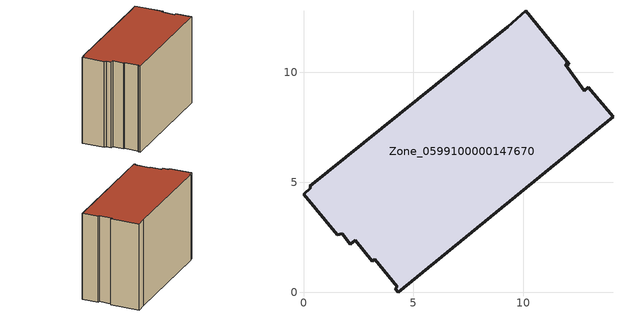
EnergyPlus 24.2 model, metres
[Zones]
Zone_0599100000147670
 floor ground (C_G): 2.36,2.37 2.14,2.17 1.77,2.66 1.54,2.62 0,4.46 0.34,4.75 0.28,4.82 9.28,12.07 10.1,12.81 12.09,10.38 11.91,10.37 12.77,9.18 12.96,9.33 14.08,7.97 4.3,0 4.16,0.17 4.26,0.25 3.24,1.5 3.14,1.42 z0
 wall outside (C_F): 0.34,4.75 0,4.46 1.54,2.62 1.77,2.66 2.14,2.17 2.36,2.37 3.14,1.42 3.24,1.5 4.26,0.25 4.16,0.17 4.3,0 14.08,7.97 12.96,9.33 12.77,9.18 11.91,10.37 12.09,10.38 10.1,12.81 9.28,12.07 0.28,4.82 0.34,4.75 z0:9.58
 roof outside (C_R): 3.24,1.5 4.26,0.25 4.16,0.17 4.3,0 14.08,7.97 12.96,9.33 12.77,9.18 11.91,10.37 12.09,10.38 10.1,12.81 9.28,12.07 0.28,4.82 0.34,4.75 0,4.46 1.54,2.62 1.77,2.66 2.14,2.17 2.36,2.37 3.14,1.42 z9.58
[BUILDING]
Pand.0599100000147670: North Axis=0; Terrain=City; Loads Convergence Tolerance Value=0.04; Temperature Convergence Tolerance Value=0.4; Solar Distribution=FullExterior; Maximum Number of Warmup Days=25; Minimum Number of Warmup Days=1
[Site:Location]
Rotterdam.The.Hague.AP_ZH_NLD Design_Conditions: Latitude=51.96; Longitude=4.45; Time Zone=1; Elevation=-4.5
[SITE:GROUNDTEMPERATURE:BUILDINGSURFACE]
18, 18, 18, 18, 18, 18, 18, 18, 18, 18, 18, 18
[MATERIAL] Thermal Absorptance=0.9; Solar Absorptance=0.7; Visible Absorptance=0.7
Name | Roughness | Thickness | Conductivity | Density | Specific Heat
G.TI.1946 | MediumSmooth | 0.15 | 1 | 540 | 1210
F.TI.1946 | Rough | 0.3 | 0.857143 | 1920 | 840
R.TI.1946 | MediumRough | 0.2 | 0.1 | 1500 | 1000
[CONSTRUCTION]
C_G: G.TI.1946
C_F: F.TI.1946
C_R: R.TI.1946
[ZONE]
Zone_0599100000147670: Type=1; Multiplier=1; Ceiling Height=Autocalculate; Volume=Autocalculate; Floor Area=autocalculate; Part of Total Floor Area=Yes
[ZONEINFILTRATION:DESIGNFLOWRATE]
Infil_Zone_0599100000147670: Zone or ZoneList or Space or SpaceList=Zone_0599100000147670; Schedule=AlwaysOn; Design Flow Rate Calculation Method=Flow/Area; Flow Rate per Floor Area=0.003; Constant Term Coefficient=1; Temperature Term Coefficient=0; Velocity Term Coefficient=0; Velocity Squared Term Coefficient=0
[HVACTEMPLATE:ZONE:IDEALLOADSAIRSYSTEM]
Zone_0599100000147670: Maximum Heating Supply Air Temperature=50; Minimum Cooling Supply Air Temperature=13; Maximum Heating Supply Air Humidity Ratio=0.0156; Minimum Cooling Supply Air Humidity Ratio=0.0077; Heating Limit=NoLimit; Cooling Limit=NoLimit; Dehumidification Control Type=ConstantSensibleHeatRatio; Cooling Sensible Heat Ratio=0.7; Dehumidification Setpoint=60; Humidification Control Type=None; Humidification Setpoint=30; Outdoor Air Method=None; Outdoor Air Flow Rate per Person=0.00944; Outdoor Air Flow Rate per Zone Floor Area=0; Outdoor Air Flow Rate per Zone=0; Demand Controlled Ventilation Type=None; Outdoor Air Economizer Type=NoEconomizer; Heat Recovery Type=None; Sensible Heat Recovery Effectiveness=0.7; Latent Heat Recovery Effectiveness=0.65
[ZONECONTROL:THERMOSTAT]
ThermostatControl_Zone_0599100000147670: Zone or ZoneList=Zone_0599100000147670; Control Type Schedule=DualSetpointControlType; Control 1=Thermostat_Zone_0599100000147670; Temperature Difference Between Cutout And Setpoint=0
[THERMOSTATSETPOINT:DUALSETPOINT]
Thermostat_Zone_0599100000147670: Heating Setpoint Temperature Schedule=HeatingSetpoint_Zone_0599100000147670; Cooling Setpoint Temperature Schedule=CoolingSetpoint_Zone_0599100000147670
[SCHEDULE:COMPACT]
HeatingSetpoint_Zone_0599100000147670: Through: 12/31, For: AllDays, Until: 24:00, 21
CoolingSetpoint_Zone_0599100000147670: Through: 12/31, For: AllDays, Until: 24:00, 24
DualSetpointControlType: Through: 12/31, For: AllDays, Until: 24:00, 4
AlwaysOn: Through: 12/31, For: AllDays, Until: 24:00, 1
